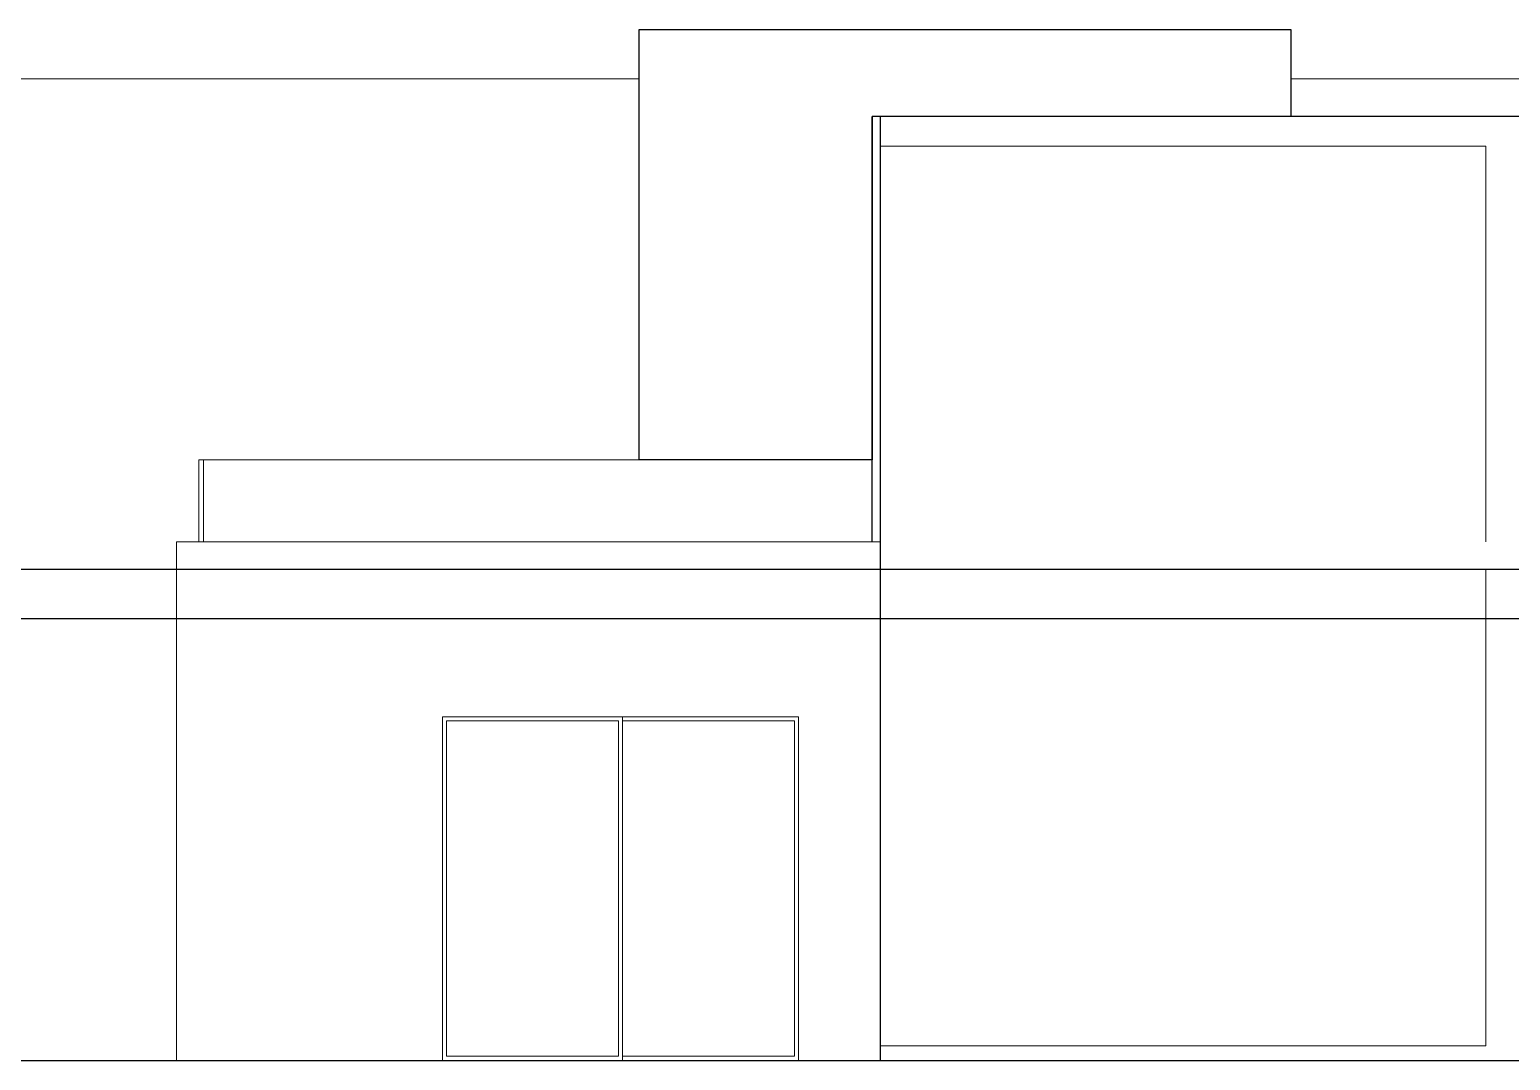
# Model space of a CAD drawing. Header units: millimetres. Extents: x 3468 to 20390, y -976 to 7887.
# Drawn here: x 14847 to 15752, y 4319 to 4949 of the extents above; entities that cross this region are included whole.
import ezdxf

# ---------------------------------------------------------------- set-up
doc = ezdxf.new("R2010")
doc.units = ezdxf.units.MM
for name, color, linetype, lineweight in [('MURO', 1, 'Continuous', 25), ('vetro', 140, 'Continuous', 15), ('Wall', 7, 'Continuous', 20)]:
    doc.layers.add(name, color=color, linetype=linetype, lineweight=lineweight)

msp = doc.modelspace()

# ---------------------------------------------------------------- linework, layer by layer
for p, q in [((15361.6, 4636.3), (15361.6, 4896.15)), ((16086.6, 4896.15), (15361.6, 4896.15)), ((16474.3, 4619.3), (14313.05, 4619.3)), ((14802.03, 4589.3), (16579.1, 4589.3)), ((14116.45, 4319.3), (16843.69, 4319.3))]:
    msp.add_line(p, q)
msp.add_lwpolyline([(15366.6, 4319.3), (15366.6, 4636.3), (15366.6, 4896.15)])
at = {"layer": 'MURO'}
for p, q in [((15219.19, 4686.3), (15219.19, 4949.3)), ((15219.19, 4949.3), (15617.33, 4949.3)), ((15617.33, 4949.3), (15617.33, 4896.15)), ((15617.33, 4896.15), (15361.6, 4896.15)), ((15361.6, 4896.15), (15361.6, 4686.3)), ((15361.6, 4686.3), (15219.19, 4686.3))]:
    msp.add_line(p, q, dxfattribs=at)
at = {"layer": 'vetro'}
for p, q in [((15219.19, 4919.15), (14802.03, 4919.15)), ((15219.19, 4686.3), (15219.19, 4919.15)), ((15366.6, 4878.15), (15736.6, 4878.15)), ((15366.6, 4636.3), (15366.6, 4878.15)), ((15736.6, 4878.15), (15736.6, 4636.3)), ((14950.1, 4636.3), (14950.1, 4686.3)), ((14950.1, 4686.3), (14953.1, 4686.3)), ((14950.1, 4686.3), (15219.19, 4686.3)), ((14953.1, 4686.3), (14953.1, 4636.3)), ((14953.1, 4686.3), (14966.4, 4686.3)), ((14966.4, 4686.3), (15361.6, 4686.3)), ((14936.6, 4319.3), (14936.6, 4636.3)), ((14936.6, 4636.3), (14950.1, 4636.3)), ((15736.6, 4619.3), (15366.6, 4619.3)), ((15316.6, 4529.3), (15099.1, 4529.3)), ((15099.1, 4529.3), (15099.1, 4319.3)), ((15206.6, 4526.8), (15101.6, 4526.8)), ((15101.6, 4526.8), (15101.6, 4321.8)), ((15206.6, 4321.8), (15206.6, 4526.8)), ((15209.1, 4319.3), (15209.1, 4529.3)), ((15314.1, 4526.8), (15209.1, 4526.8)), ((15314.1, 4321.8), (15314.1, 4526.8)), ((15316.6, 4319.3), (15316.6, 4529.3)), ((14802.03, 4319.3), (14936.6, 4319.3)), ((15209.1, 4321.8), (15314.1, 4321.8))]:
    msp.add_line(p, q, dxfattribs=at)
for points in [[(16086.6, 4319.3), (16180.27, 4319.3), (16181.52, 4919.15), (15617.33, 4919.15), (15617.33, 4896.15), (16086.6, 4896.15), (16086.6, 4319.3)], [(15099.1, 4319.3), (15316.6, 4319.3)], [(15101.6, 4321.8), (15206.6, 4321.8)]]:
    msp.add_lwpolyline(points, dxfattribs=at)
msp.add_lwpolyline([(15366.6, 4619.3), (15736.6, 4619.3), (15736.6, 4328.3), (15366.6, 4328.3)], close=True, dxfattribs=at)
at = {"layer": 'Wall'}
for p, q in [((14936.6, 4319.3), (14936.6, 4636.3)), ((14936.6, 4636.3), (15366.6, 4636.3))]:
    msp.add_line(p, q, dxfattribs=at)

doc.saveas('drawing.dxf')
